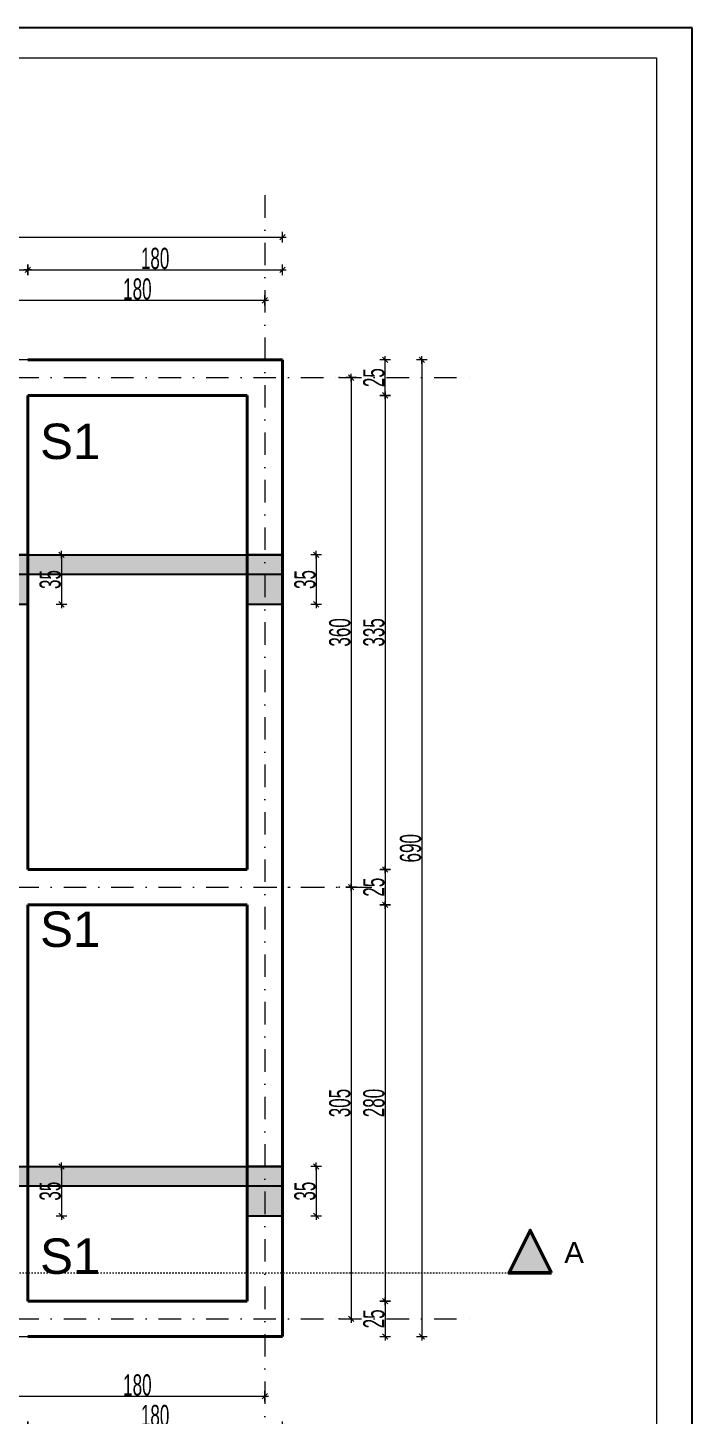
# Model space of a CAD drawing. Extents: x 1230 to 178568, y -18317 to 36108.
# Drawn here: x 97073 to 101769, y -13270 to -3467 of the extents above; entities that cross this region are included whole.
import ezdxf

# ---------------------------------------------------------------- set-up
doc = ezdxf.new("R2010")
doc.units = 0
doc.header["$LTSCALE"] = 5
doc.header["$MEASUREMENT"] = 0
for name, pattern in [('- Двойно прекъснати линии', [1093.611073, 529.166651, -211.666656, 141.111112, -211.666656]), ('- Прекъснати линия', [423.333333, 211.666667, -211.666667]), ('Dot & Dashed', [670.277762, 317.5, -176.388889, 0, -176.388874])]:
    doc.linetypes.add(name, pattern=pattern)
for name, color, linetype in [('1 _ Плочи - Основни.Structural - Bearing', 7, 'Continuous'), ('4 _ - Фрагмент - Чертежи.2D Elements', 7, 'Continuous'), ('6 _ - Конструктивни оси.Dimensioning', 7, 'Continuous'), ('7 _ - Основни елементи.2D Elements', 7, 'Continuous'), ('Marker - Section', 7, 'Continuous'), ('Structural - Bearing', 7, 'Continuous'), ('TEXT', 7, 'Continuous')]:
    doc.layers.add(name, color=color, linetype=linetype)
doc.layers.add('dimenzija', color=7, linetype='Continuous', lineweight=13)
doc.layers.add('OSKI', color=7, linetype='Continuous', lineweight=20, true_color=0x156a84)
doc.styles.add('GENERATED_STYLE_3', font='GOTHIC.TTF')
doc.styles.add('MACCSWISS', font='MCSWIS.TTF', dxfattribs={"height": 25})
doc.styles.add('PLATEIA', font='CGSAPPS.shx', dxfattribs={"width": 0.6})
doc.dimstyles.new('50', dxfattribs={"dimtxt": 150, "dimasz": 0.5, "dimexe": 0.18, "dimexo": 0.0625, "dimgap": 4, "dimtad": 1, "dimdec": 0, "dimlfac": 0.1, "dimzin": 12, "dimdsep": 46, "dimtxsty": 'PLATEIA', "dimblk": 'A$C321216CB', "dimcen": 0.09, "dimse1": 1, "dimse2": 1, "dimclrd": 256, "dimclrt": 256, "dimadec": 3, "dimazin": 0, "dimtfac": 1, "dimtdec": 0, "dimtix": 1, "dimtmove": 2, "dimatfit": 3, "dimldrblk": 'A$C321216CB', "dimfxl": 1, "dimtolj": 1, "dimtzin": 0, "dimlwd": -1, "dimarcsym": 0})

# ---------------------------------------------------------------- blocks, each defined once
blk = doc.blocks.new('A$C321216CB')
for p, q in [((-54, 0), (54, 0)), ((-38, -38), (38, 38)), ((0, -75), (0, 75))]:
    blk.add_line(p, q)
blk = doc.blocks.new('*D89')
at = {"layer": 'Defpoints', "color": 0, "ltscale": 50, "transparency": 16777216}
for p in [(97073.5, -5176.6), (96823.5, -5814.3), (97073.5, -5814.3)]:
    blk.add_point(p, dxfattribs=at)
at = {"layer": 'dimenzija', "ltscale": 50, "transparency": 16777216}
blk.add_line((96824, -5176.6), (97073, -5176.6), dxfattribs=at)
at = {"layer": 'dimenzija', "ltscale": 50, "transparency": 16777216, "xscale": 0.5, "yscale": 0.5, "zscale": 0.5, "rotation": 180}
blk.add_blockref('A$C321216CB', (96823.5, -5176.6), dxfattribs=at)
at = {"layer": 'dimenzija', "ltscale": 50, "transparency": 16777216, "xscale": 0.5, "yscale": 0.5, "zscale": 0.5}
blk.add_blockref('A$C321216CB', (97073.5, -5176.6), dxfattribs=at)
at = {"layer": 'dimenzija', "ltscale": 50, "transparency": 16777216, "insert": (96948.5, -5097.6), "char_height": 150, "attachment_point": 5, "style": 'PLATEIA'}
blk.add_mtext('\\A1;25', dxfattribs=at)
blk = doc.blocks.new('*D64')
at = {"layer": 'Defpoints', "color": 0, "ltscale": 50, "transparency": 16777216}
for p in [(98873.5, -4947.2), (85073.5, -5814.3), (98873.5, -5814.3)]:
    blk.add_point(p, dxfattribs=at)
at = {"layer": 'dimenzija', "ltscale": 50, "transparency": 16777216}
blk.add_line((85074, -4947.2), (98873, -4947.2), dxfattribs=at)
at = {"layer": 'dimenzija', "ltscale": 50, "transparency": 16777216, "xscale": 0.5, "yscale": 0.5, "zscale": 0.5, "rotation": 180}
blk.add_blockref('A$C321216CB', (85073.5, -4947.2), dxfattribs=at)
at = {"layer": 'dimenzija', "ltscale": 50, "transparency": 16777216, "xscale": 0.5, "yscale": 0.5, "zscale": 0.5}
blk.add_blockref('A$C321216CB', (98873.5, -4947.2), dxfattribs=at)
at = {"layer": 'dimenzija', "ltscale": 50, "transparency": 16777216, "insert": (91973.5, -4868.2), "char_height": 150, "attachment_point": 5, "style": 'PLATEIA'}
blk.add_mtext('\\A1;1380', dxfattribs=at)
blk = doc.blocks.new('*D74')
at = {"layer": 'Defpoints', "color": 0, "ltscale": 50, "transparency": 16777216}
for p in [(96823.5, -12714.3), (97073.5, -12714.3), (97073.5, -13352)]:
    blk.add_point(p, dxfattribs=at)
at = {"layer": 'dimenzija', "ltscale": 50, "transparency": 16777216}
blk.add_line((96824, -13352), (97073, -13352), dxfattribs=at)
at = {"layer": 'dimenzija', "ltscale": 50, "transparency": 16777216, "xscale": 0.5, "yscale": 0.5, "zscale": 0.5, "rotation": 180}
blk.add_blockref('A$C321216CB', (96823.5, -13352), dxfattribs=at)
at = {"layer": 'dimenzija', "ltscale": 50, "transparency": 16777216, "xscale": 0.5, "yscale": 0.5, "zscale": 0.5}
blk.add_blockref('A$C321216CB', (97073.5, -13352), dxfattribs=at)
at = {"layer": 'dimenzija', "ltscale": 50, "transparency": 16777216, "insert": (96948.5, -13273), "char_height": 150, "attachment_point": 5, "style": 'PLATEIA'}
blk.add_mtext('\\A1;25', dxfattribs=at)
blk = doc.blocks.new('*D75')
at = {"layer": 'Defpoints', "color": 0, "ltscale": 50, "transparency": 16777216}
for p in [(85073.5, -12714.3), (98873.5, -12714.3), (98873.5, -13581.5)]:
    blk.add_point(p, dxfattribs=at)
at = {"layer": 'dimenzija', "ltscale": 50, "transparency": 16777216}
blk.add_line((85074, -13581.5), (98873, -13581.5), dxfattribs=at)
at = {"layer": 'dimenzija', "ltscale": 50, "transparency": 16777216, "xscale": 0.5, "yscale": 0.5, "zscale": 0.5, "rotation": 180}
blk.add_blockref('A$C321216CB', (85073.5, -13581.5), dxfattribs=at)
at = {"layer": 'dimenzija', "ltscale": 50, "transparency": 16777216, "xscale": 0.5, "yscale": 0.5, "zscale": 0.5}
blk.add_blockref('A$C321216CB', (98873.5, -13581.5), dxfattribs=at)
at = {"layer": 'dimenzija', "ltscale": 50, "transparency": 16777216, "insert": (91973.5, -13502.5), "char_height": 150, "attachment_point": 5, "style": 'PLATEIA'}
blk.add_mtext('\\A1;1380', dxfattribs=at)
blk = doc.blocks.new('*D105')
at = {"layer": 'Defpoints', "color": 0, "ltscale": 50, "transparency": 16777216}
for p in [(97073.5, -7190.8), (97073.5, -7540.8), (97311.7, -7540.8)]:
    blk.add_point(p, dxfattribs=at)
at = {"layer": 'dimenzija', "ltscale": 50, "transparency": 16777216}
blk.add_line((97311.7, -7191.3), (97311.7, -7540.3), dxfattribs=at)
at = {"layer": 'dimenzija', "ltscale": 50, "transparency": 16777216, "xscale": 0.5, "yscale": 0.5, "zscale": 0.5}
for p, rotation in [((97311.7, -7190.8), 90), ((97311.7, -7540.8), 270)]:
    blk.add_blockref('A$C321216CB', p, dxfattribs=dict(at, rotation=rotation))
at = {"layer": 'dimenzija', "ltscale": 50, "transparency": 16777216, "insert": (97232.7, -7365.8), "char_height": 150, "attachment_point": 5, "rotation": 90, "style": 'PLATEIA'}
blk.add_mtext('\\A1;35', dxfattribs=at)
blk = doc.blocks.new('*D108')
at = {"layer": 'Defpoints', "color": 0, "ltscale": 50, "transparency": 16777216}
for p in [(97073.5, -11512.2), (97073.5, -11862.2), (97311.7, -11862.2)]:
    blk.add_point(p, dxfattribs=at)
at = {"layer": 'dimenzija', "ltscale": 50, "transparency": 16777216}
blk.add_line((97311.7, -11512.7), (97311.7, -11861.7), dxfattribs=at)
at = {"layer": 'dimenzija', "ltscale": 50, "transparency": 16777216, "xscale": 0.5, "yscale": 0.5, "zscale": 0.5}
for p, rotation in [((97311.7, -11512.2), 90), ((97311.7, -11862.2), 270)]:
    blk.add_blockref('A$C321216CB', p, dxfattribs=dict(at, rotation=rotation))
at = {"layer": 'dimenzija', "ltscale": 50, "transparency": 16777216, "insert": (97232.7, -11687.2), "char_height": 150, "attachment_point": 5, "rotation": 90, "style": 'PLATEIA'}
blk.add_mtext('\\A1;35', dxfattribs=at)
blk = doc.blocks.new('*D111')
at = {"layer": 'Defpoints', "color": 0, "ltscale": 50, "transparency": 16777216}
for p in [(98873.5, -5176.6), (97073.5, -5814.3), (98873.5, -5814.3)]:
    blk.add_point(p, dxfattribs=at)
at = {"layer": 'dimenzija', "ltscale": 50, "transparency": 16777216}
blk.add_line((97074, -5176.6), (98873, -5176.6), dxfattribs=at)
at = {"layer": 'dimenzija', "ltscale": 50, "transparency": 16777216, "xscale": 0.5, "yscale": 0.5, "zscale": 0.5, "rotation": 180}
blk.add_blockref('A$C321216CB', (97073.5, -5176.6), dxfattribs=at)
at = {"layer": 'dimenzija', "ltscale": 50, "transparency": 16777216, "xscale": 0.5, "yscale": 0.5, "zscale": 0.5}
blk.add_blockref('A$C321216CB', (98873.5, -5176.6), dxfattribs=at)
at = {"layer": 'dimenzija', "ltscale": 50, "transparency": 16777216, "insert": (97973.5, -5097.6), "char_height": 150, "attachment_point": 5, "style": 'PLATEIA'}
blk.add_mtext('\\A1;180', dxfattribs=at)
blk = doc.blocks.new('*D112')
at = {"layer": 'Defpoints', "color": 0, "ltscale": 50, "transparency": 16777216}
for p in [(97073.5, -12714.3), (98873.5, -12714.3), (98873.5, -13352)]:
    blk.add_point(p, dxfattribs=at)
at = {"layer": 'dimenzija', "ltscale": 50, "transparency": 16777216}
blk.add_line((97074, -13352), (98873, -13352), dxfattribs=at)
at = {"layer": 'dimenzija', "ltscale": 50, "transparency": 16777216, "xscale": 0.5, "yscale": 0.5, "zscale": 0.5, "rotation": 180}
blk.add_blockref('A$C321216CB', (97073.5, -13352), dxfattribs=at)
at = {"layer": 'dimenzija', "ltscale": 50, "transparency": 16777216, "xscale": 0.5, "yscale": 0.5, "zscale": 0.5}
blk.add_blockref('A$C321216CB', (98873.5, -13352), dxfattribs=at)
at = {"layer": 'dimenzija', "ltscale": 50, "transparency": 16777216, "insert": (97973.5, -13273), "char_height": 150, "attachment_point": 5, "style": 'PLATEIA'}
blk.add_mtext('\\A1;180', dxfattribs=at)
blk = doc.blocks.new('*D113')
at = {"layer": 'Defpoints', "color": 0, "ltscale": 50, "transparency": 16777216}
for p in [(99598.9, -5939.3), (99358.2, -9539.3), (99598.9, -9539.3)]:
    blk.add_point(p, dxfattribs=at)
at = {"layer": 'dimenzija', "ltscale": 50, "transparency": 16777216}
blk.add_line((99358.2, -5939.8), (99358.2, -9538.8), dxfattribs=at)
at = {"layer": 'dimenzija', "ltscale": 50, "transparency": 16777216, "xscale": 0.5, "yscale": 0.5, "zscale": 0.5}
for p, rotation in [((99358.2, -5939.3), 90), ((99358.2, -9539.3), 270)]:
    blk.add_blockref('A$C321216CB', p, dxfattribs=dict(at, rotation=rotation))
at = {"layer": 'dimenzija', "ltscale": 50, "transparency": 16777216, "insert": (99279.2, -7739.3), "char_height": 150, "attachment_point": 5, "rotation": 90, "style": 'PLATEIA'}
blk.add_mtext('\\A1;360', dxfattribs=at)
blk = doc.blocks.new('*D114')
at = {"layer": 'Defpoints', "color": 0, "ltscale": 50, "transparency": 16777216}
for p in [(98873.5, -6064.3), (98873.5, -9414.3), (99598.9, -9414.3)]:
    blk.add_point(p, dxfattribs=at)
at = {"layer": 'dimenzija', "ltscale": 50, "transparency": 16777216}
blk.add_line((99598.9, -6064.8), (99598.9, -9413.8), dxfattribs=at)
at = {"layer": 'dimenzija', "ltscale": 50, "transparency": 16777216, "xscale": 0.5, "yscale": 0.5, "zscale": 0.5}
for p, rotation in [((99598.9, -6064.3), 90), ((99598.9, -9414.3), 270)]:
    blk.add_blockref('A$C321216CB', p, dxfattribs=dict(at, rotation=rotation))
at = {"layer": 'dimenzija', "ltscale": 50, "transparency": 16777216, "insert": (99519.9, -7739.3), "char_height": 150, "attachment_point": 5, "rotation": 90, "style": 'PLATEIA'}
blk.add_mtext('\\A1;335', dxfattribs=at)
blk = doc.blocks.new('*D115')
at = {"layer": 'Defpoints', "color": 0, "ltscale": 50, "transparency": 16777216}
for p in [(98873.5, -9414.3), (98873.5, -9664.3), (99598.9, -9664.3)]:
    blk.add_point(p, dxfattribs=at)
at = {"layer": 'dimenzija', "ltscale": 50, "transparency": 16777216}
blk.add_line((99598.9, -9414.8), (99598.9, -9663.8), dxfattribs=at)
at = {"layer": 'dimenzija', "ltscale": 50, "transparency": 16777216, "xscale": 0.5, "yscale": 0.5, "zscale": 0.5}
for p, rotation in [((99598.9, -9414.3), 90), ((99598.9, -9664.3), 270)]:
    blk.add_blockref('A$C321216CB', p, dxfattribs=dict(at, rotation=rotation))
at = {"layer": 'dimenzija', "ltscale": 50, "transparency": 16777216, "insert": (99519.9, -9539.3), "char_height": 150, "attachment_point": 5, "rotation": 90, "style": 'PLATEIA'}
blk.add_mtext('\\A1;25', dxfattribs=at)
blk = doc.blocks.new('*D116')
at = {"layer": 'Defpoints', "color": 0, "ltscale": 50, "transparency": 16777216}
for p in [(98873.5, -9664.3), (98873.5, -12464.3), (99598.9, -12464.3)]:
    blk.add_point(p, dxfattribs=at)
at = {"layer": 'dimenzija', "ltscale": 50, "transparency": 16777216}
blk.add_line((99598.9, -9664.8), (99598.9, -12463.8), dxfattribs=at)
at = {"layer": 'dimenzija', "ltscale": 50, "transparency": 16777216, "xscale": 0.5, "yscale": 0.5, "zscale": 0.5}
for p, rotation in [((99598.9, -9664.3), 90), ((99598.9, -12464.3), 270)]:
    blk.add_blockref('A$C321216CB', p, dxfattribs=dict(at, rotation=rotation))
at = {"layer": 'dimenzija', "ltscale": 50, "transparency": 16777216, "insert": (99519.9, -11064.3), "char_height": 150, "attachment_point": 5, "rotation": 90, "style": 'PLATEIA'}
blk.add_mtext('\\A1;280', dxfattribs=at)
blk = doc.blocks.new('*D117')
at = {"layer": 'Defpoints', "color": 0, "ltscale": 50, "transparency": 16777216}
for p in [(98873.5, -12464.3), (98873.5, -12714.3), (99598.9, -12714.3)]:
    blk.add_point(p, dxfattribs=at)
at = {"layer": 'dimenzija', "ltscale": 50, "transparency": 16777216}
blk.add_line((99598.9, -12464.8), (99598.9, -12713.8), dxfattribs=at)
at = {"layer": 'dimenzija', "ltscale": 50, "transparency": 16777216, "xscale": 0.5, "yscale": 0.5, "zscale": 0.5}
for p, rotation in [((99598.9, -12464.3), 90), ((99598.9, -12714.3), 270)]:
    blk.add_blockref('A$C321216CB', p, dxfattribs=dict(at, rotation=rotation))
at = {"layer": 'dimenzija', "ltscale": 50, "transparency": 16777216, "insert": (99519.9, -12589.3), "char_height": 150, "attachment_point": 5, "rotation": 90, "style": 'PLATEIA'}
blk.add_mtext('\\A1;25', dxfattribs=at)
blk = doc.blocks.new('*D118')
at = {"layer": 'Defpoints', "color": 0, "ltscale": 50, "transparency": 16777216}
for p in [(98873.5, -5814.3), (98873.5, -12714.3), (99858.2, -12714.3)]:
    blk.add_point(p, dxfattribs=at)
at = {"layer": 'dimenzija', "ltscale": 50, "transparency": 16777216}
blk.add_line((99858.2, -5814.8), (99858.2, -12713.8), dxfattribs=at)
at = {"layer": 'dimenzija', "ltscale": 50, "transparency": 16777216, "xscale": 0.5, "yscale": 0.5, "zscale": 0.5}
for p, rotation in [((99858.2, -5814.3), 90), ((99858.2, -12714.3), 270)]:
    blk.add_blockref('A$C321216CB', p, dxfattribs=dict(at, rotation=rotation))
at = {"layer": 'dimenzija', "ltscale": 50, "transparency": 16777216, "insert": (99779.2, -9264.3), "char_height": 150, "attachment_point": 5, "rotation": 90, "style": 'PLATEIA'}
blk.add_mtext('\\A1;690', dxfattribs=at)
blk = doc.blocks.new('*D119')
at = {"layer": 'Defpoints', "color": 0, "ltscale": 50, "transparency": 16777216}
for p in [(99598.9, -9539.3), (99120.3, -12589.3), (99358.2, -12589.3)]:
    blk.add_point(p, dxfattribs=at)
at = {"layer": 'dimenzija', "ltscale": 50, "transparency": 16777216}
blk.add_line((99358.2, -9539.8), (99358.2, -12588.8), dxfattribs=at)
at = {"layer": 'dimenzija', "ltscale": 50, "transparency": 16777216, "xscale": 0.5, "yscale": 0.5, "zscale": 0.5}
for p, rotation in [((99358.2, -9539.3), 90), ((99358.2, -12589.3), 270)]:
    blk.add_blockref('A$C321216CB', p, dxfattribs=dict(at, rotation=rotation))
at = {"layer": 'dimenzija', "ltscale": 50, "transparency": 16777216, "insert": (99279.2, -11064.3), "char_height": 150, "attachment_point": 5, "rotation": 90, "style": 'PLATEIA'}
blk.add_mtext('\\A1;305', dxfattribs=at)
blk = doc.blocks.new('*D120')
at = {"layer": 'Defpoints', "color": 0, "ltscale": 50, "transparency": 16777216}
for p in [(98713.5, -5814.3), (99598.9, -5814.3), (98873.5, -6064.3)]:
    blk.add_point(p, dxfattribs=at)
at = {"layer": 'dimenzija', "ltscale": 50, "transparency": 16777216}
blk.add_line((99598.9, -6063.8), (99598.9, -5814.8), dxfattribs=at)
at = {"layer": 'dimenzija', "ltscale": 50, "transparency": 16777216, "xscale": 0.5, "yscale": 0.5, "zscale": 0.5}
for p, rotation in [((99598.9, -5814.3), 90), ((99598.9, -6064.3), 270)]:
    blk.add_blockref('A$C321216CB', p, dxfattribs=dict(at, rotation=rotation))
at = {"layer": 'dimenzija', "ltscale": 50, "transparency": 16777216, "insert": (99519.9, -5939.3), "char_height": 150, "attachment_point": 5, "rotation": 90, "style": 'PLATEIA'}
blk.add_mtext('\\A1;25', dxfattribs=at)
blk = doc.blocks.new('*D121')
at = {"layer": 'Defpoints', "color": 0, "ltscale": 50, "transparency": 16777216}
for p in [(98748.1, -5392.9), (98748.1, -5620.7), (96948.5, -5814.3)]:
    blk.add_point(p, dxfattribs=at)
at = {"layer": 'dimenzija', "ltscale": 50, "transparency": 16777216}
blk.add_line((96949, -5392.9), (98747.6, -5392.9), dxfattribs=at)
at = {"layer": 'dimenzija', "ltscale": 50, "transparency": 16777216, "xscale": 0.5, "yscale": 0.5, "zscale": 0.5, "rotation": 180}
blk.add_blockref('A$C321216CB', (96948.5, -5392.9), dxfattribs=at)
at = {"layer": 'dimenzija', "ltscale": 50, "transparency": 16777216, "xscale": 0.5, "yscale": 0.5, "zscale": 0.5}
blk.add_blockref('A$C321216CB', (98748.1, -5392.9), dxfattribs=at)
at = {"layer": 'dimenzija', "ltscale": 50, "transparency": 16777216, "insert": (97848.3, -5313.9), "char_height": 150, "attachment_point": 5, "style": 'PLATEIA'}
blk.add_mtext('\\A1;180', dxfattribs=at)
blk = doc.blocks.new('*D122')
at = {"layer": 'Defpoints', "color": 0, "ltscale": 50, "transparency": 16777216}
for p in [(96948.5, -12714.3), (98748.1, -12850.2), (98748.1, -13135.8)]:
    blk.add_point(p, dxfattribs=at)
at = {"layer": 'dimenzija', "ltscale": 50, "transparency": 16777216}
blk.add_line((96949, -13135.8), (98747.6, -13135.8), dxfattribs=at)
at = {"layer": 'dimenzija', "ltscale": 50, "transparency": 16777216, "xscale": 0.5, "yscale": 0.5, "zscale": 0.5, "rotation": 180}
blk.add_blockref('A$C321216CB', (96948.5, -13135.8), dxfattribs=at)
at = {"layer": 'dimenzija', "ltscale": 50, "transparency": 16777216, "xscale": 0.5, "yscale": 0.5, "zscale": 0.5}
blk.add_blockref('A$C321216CB', (98748.1, -13135.8), dxfattribs=at)
at = {"layer": 'dimenzija', "ltscale": 50, "transparency": 16777216, "insert": (97848.3, -13056.8), "char_height": 150, "attachment_point": 5, "style": 'PLATEIA'}
blk.add_mtext('\\A1;180', dxfattribs=at)
blk = doc.blocks.new('*D210')
at = {"layer": 'Defpoints', "color": 0, "ltscale": 50, "transparency": 16777216}
for p in [(98873.5, -7190.8), (98873.5, -7540.8), (99111.7, -7540.8)]:
    blk.add_point(p, dxfattribs=at)
at = {"layer": 'dimenzija', "ltscale": 50, "transparency": 16777216}
blk.add_line((99111.7, -7191.3), (99111.7, -7540.3), dxfattribs=at)
at = {"layer": 'dimenzija', "ltscale": 50, "transparency": 16777216, "xscale": 0.5, "yscale": 0.5, "zscale": 0.5}
for p, rotation in [((99111.7, -7190.8), 90), ((99111.7, -7540.8), 270)]:
    blk.add_blockref('A$C321216CB', p, dxfattribs=dict(at, rotation=rotation))
at = {"layer": 'dimenzija', "ltscale": 50, "transparency": 16777216, "insert": (99032.7, -7365.8), "char_height": 150, "attachment_point": 5, "rotation": 90, "style": 'PLATEIA'}
blk.add_mtext('\\A1;35', dxfattribs=at)
blk = doc.blocks.new('*D211')
at = {"layer": 'Defpoints', "color": 0, "ltscale": 50, "transparency": 16777216}
for p in [(98873.5, -11512.2), (98873.5, -11862.2), (99111.7, -11862.2)]:
    blk.add_point(p, dxfattribs=at)
at = {"layer": 'dimenzija', "ltscale": 50, "transparency": 16777216}
blk.add_line((99111.7, -11512.7), (99111.7, -11861.7), dxfattribs=at)
at = {"layer": 'dimenzija', "ltscale": 50, "transparency": 16777216, "xscale": 0.5, "yscale": 0.5, "zscale": 0.5}
for p, rotation in [((99111.7, -11512.2), 90), ((99111.7, -11862.2), 270)]:
    blk.add_blockref('A$C321216CB', p, dxfattribs=dict(at, rotation=rotation))
at = {"layer": 'dimenzija', "ltscale": 50, "transparency": 16777216, "insert": (99032.7, -11687.2), "char_height": 150, "attachment_point": 5, "rotation": 90, "style": 'PLATEIA'}
blk.add_mtext('\\A1;35', dxfattribs=at)

msp = doc.modelspace()

# ---------------------------------------------------------------- hatches: boundary and pattern name
at = {"true_color": 0x0000bd}
h = msp.add_hatch(color=172, dxfattribs=at)
h.dxf.hatch_style = 1
h.paths.add_polyline_path([(93273.5, -7330.8), (92999, -7330.8)], flags=16)
h.paths.add_polyline_path([(93273.5, -7330.8), (92999, -7330.8)], flags=17)
h.paths.add_polyline_path([(98873.5, -7330.8), (98873.5, -7190.8), (85073.5, -7190.8), (85073.5, -7330.8)])
h = msp.add_hatch(color=172, dxfattribs=at)
h.dxf.hatch_style = 1
h.paths.add_polyline_path([(96823.5, -7540.8), (96948.5, -7540.8), (96948.5, -7190.8), (96823.5, -7190.8)])
h.paths.add_polyline_path([(97073.5, -7190.8), (96948.5, -7190.8), (96948.5, -7540.8), (97073.5, -7540.8)])
h = msp.add_hatch(color=172, dxfattribs=at)
h.dxf.hatch_style = 1
h.paths.add_polyline_path([(98623.5, -7540.8), (98748.5, -7540.8), (98748.5, -7190.8), (98623.5, -7190.8)])
h.paths.add_polyline_path([(98873.5, -7190.8), (98748.5, -7190.8), (98748.5, -7540.8), (98873.5, -7540.8)])
h = msp.add_hatch(color=172, dxfattribs=at)
h.dxf.hatch_style = 1
h.paths.add_polyline_path([(93273.5, -11652.2), (92999, -11652.2)], flags=16)
h.paths.add_polyline_path([(93273.5, -11652.2), (92999, -11652.2)], flags=17)
h.paths.add_polyline_path([(98873.5, -11652.2), (98873.5, -11512.2), (88149.6, -11512.2), (88149.6, -11652.2)])
h = msp.add_hatch(color=172, dxfattribs=at)
h.dxf.hatch_style = 1
h.paths.add_polyline_path([(98623.5, -11862.2), (98748.5, -11862.2), (98748.5, -11512.2), (98623.5, -11512.2)])
h.paths.add_polyline_path([(98873.5, -11512.2), (98748.5, -11512.2), (98748.5, -11862.2), (98873.5, -11862.2)])
at = {"layer": 'Marker - Section', "linetype": 'Continuous', "lineweight": 50}
msp.add_hatch(color=256, dxfattribs=at).paths.add_polyline_path([(100774.4, -12264.3), (100624.4, -11964.3), (100474.4, -12264.3)])

# ---------------------------------------------------------------- linework, layer by layer
at = {"color": 172, "true_color": 0x0000bd}
for points in [[(85073.5, -7330.8), (85073.5, -7190.8), (98873.5, -7190.8), (98873.5, -7330.8)], [(96823.5, -7190.8), (96823.5, -7540.8), (97073.5, -7540.8), (97073.5, -7190.8)], [(98623.5, -7190.8), (98623.5, -7540.8), (98873.5, -7540.8), (98873.5, -7190.8)], [(88149.6, -11652.2), (88149.6, -11512.2), (98873.5, -11512.2), (98873.5, -11652.2)], [(98623.5, -11512.2), (98623.5, -11862.2), (98873.5, -11862.2), (98873.5, -11512.2)]]:
    msp.add_lwpolyline(points, close=True, dxfattribs=at)
at = {"layer": '1 _ Плочи - Основни.Structural - Bearing', "linetype": 'Continuous', "lineweight": 20, "ltscale": 0.01, "flags": 128}
msp.add_lwpolyline([(97073.5, -12714.3), (98873.5, -12714.3), (98873.5, -5814.3), (97073.5, -5814.3), (85073.5, -5814.3), (85073.5, -12714.3)], close=True, dxfattribs=at)
at = {"layer": '4 _ - Фрагмент - Чертежи.2D Elements', "linetype": 'Continuous', "lineweight": 25, "ltscale": 0.01}
for points in [[(80769.2, -18317.1), (101769.2, -18317.1), (101769.2, -3467.1)], [(101769.2, -3467.1), (80769.2, -3467.1)]]:
    msp.add_lwpolyline(points, dxfattribs=at)
at = {"layer": '6 _ - Конструктивни оси.Dimensioning', "linetype": '- Двойно прекъснати линии', "lineweight": 13, "ltscale": 0.01}
for p in [(99274.2, -5939.3), (99274.2, -5939.3), (99358.2, -5939.3), (99358.2, -5939.3), (99274.2, -9539.3), (99274.2, -9539.3), (99358.2, -9539.3), (99358.2, -9539.3), (99274.2, -12589.3), (99274.2, -12589.3), (99358.2, -12589.3), (99358.2, -12589.3)]:
    msp.add_point(p, dxfattribs=at)
at = {"layer": '7 _ - Основни елементи.2D Elements', "linetype": 'Continuous', "lineweight": 20, "ltscale": 0.2, "flags": 128}
msp.add_lwpolyline([(82019.2, -3679), (101516.5, -3679), (101516.5, -18101.5), (82019.2, -18101.5)], close=True, dxfattribs=at)
at = {"layer": 'Marker - Section', "linetype": '- Прекъснати линия', "lineweight": 20, "ltscale": 0.01}
msp.add_line((83150.9, -12264.3), (100474.4, -12264.3), dxfattribs=at)
at = {"layer": 'Marker - Section', "linetype": 'Continuous', "lineweight": 50, "ltscale": 0.01, "flags": 128}
msp.add_lwpolyline([(100774.4, -12264.3), (100474.4, -12264.3), (100624.4, -11964.3)], close=True, dxfattribs=at)
at = {"layer": 'OSKI', "linetype": 'Dot & Dashed', "ltscale": 0.1}
for p, q in [((98748.1, -4650.5), (98748.1, -14038.6)), ((84588.7, -5939.3), (99274.2, -5939.3)), ((99274.2, -5939.3), (100274.2, -5939.3)), ((84588.7, -9539.3), (99274.2, -9539.3)), ((98675.5, -9539.3), (99675.5, -9539.3)), ((84588.7, -12589.3), (99274.2, -12589.3)), ((99274.2, -12589.3), (100274.2, -12589.3))]:
    msp.add_line(p, q, dxfattribs=at)
at = {"layer": 'Structural - Bearing', "linetype": 'Continuous', "lineweight": 40, "ltscale": 0.01}
for p, q in [((98873.5, -5814.3), (98873.5, -6064.3)), ((98873.5, -9414.3), (98873.5, -9664.3)), ((98873.5, -12464.3), (98873.5, -12714.3))]:
    msp.add_line(p, q, dxfattribs=at)
at = {"layer": 'Structural - Bearing', "linetype": 'Continuous', "lineweight": 20, "ltscale": 0.01, "flags": 128}
for points in [[(98713.5, -5814.3), (97073.5, -5814.3)], [(98873.5, -5814.3), (98713.5, -5814.3)], [(98873.5, -12714.3), (98873.5, -5814.3)], [(97073.5, -12714.3), (98713.5, -12714.3)], [(98873.5, -12714.3), (98713.5, -12714.3)]]:
    msp.add_lwpolyline(points, dxfattribs=at)
at = {"layer": 'Structural - Bearing', "linetype": 'Continuous', "lineweight": 40, "ltscale": 0.01, "flags": 128}
for points in [[(98873.5, -5814.3), (97073.5, -5814.3)], [(97073.5, -7502.9), (97073.5, -6064.3)], [(97073.5, -6064.3), (98623.5, -6064.3)], [(98623.5, -9414.3), (98623.5, -6064.3)], [(98873.5, -9414.3), (98873.5, -6064.3)], [(97073.5, -9414.3), (97073.5, -6735.5)], [(98623.5, -9414.3), (97073.5, -9414.3)], [(97073.5, -12464.3), (97073.5, -9664.3)], [(97073.5, -9664.3), (98623.5, -9664.3)], [(98623.5, -12464.3), (98623.5, -9664.3)], [(98873.5, -12464.3), (98873.5, -9664.3)], [(97073.5, -12464.3), (97073.5, -10024.3)], [(98623.5, -12464.3), (97073.5, -12464.3)], [(97073.5, -12714.3), (98873.5, -12714.3)]]:
    msp.add_lwpolyline(points, dxfattribs=at)

# ---------------------------------------------------------------- texts
at = {"layer": 'Marker - Section', "linetype": 'Continuous', "lineweight": 50, "insert": (100864.4, -12195.7), "char_height": 150, "attachment_point": 7, "style": 'GENERATED_STYLE_3'}
msp.add_mtext('\\A1;{\\pql;\\pt0;\\fArial|b0|i0|c0|p34;А}', dxfattribs=at)
at = {"layer": 'TEXT', "color": 1, "char_height": 250, "width": 187.5, "attachment_point": 1, "style": 'MACCSWISS'}
for insert in [(97160.5, -6264.1), (97160.5, -9711.4), (97160.5, -12021.1)]:
    msp.add_mtext('\\pxt0;{\\fArial|b0|i0|c0|p34;S1}', dxfattribs=dict(at, insert=insert))

# ---------------------------------------------------------------- dimensions: what is measured, and where the dimension line sits
at = {"layer": 'dimenzija', "ltscale": 50}
for base, p1, p2, picture, middle in [((98873.5, -4947.2), (85073.5, -5814.3), (98873.5, -5814.3), '*D64', (91973.5, -4868.2)), ((97073.5, -5176.6), (96823.5, -5814.3), (97073.5, -5814.3), '*D89', (96948.5, -5097.6)), ((98873.5, -5176.6), (97073.5, -5814.3), (98873.5, -5814.3), '*D111', (97973.5, -5097.6)), ((98748.1, -5392.9), (96948.5, -5814.3), (98748.1, -5620.7), '*D121', (97848.3, -5313.9)), ((98873.5, -13581.5), (85073.5, -12714.3), (98873.5, -12714.3), '*D75', (91973.5, -13502.5)), ((97073.5, -13352), (96823.5, -12714.3), (97073.5, -12714.3), '*D74', (96948.5, -13273)), ((98748.1, -13135.8), (96948.5, -12714.3), (98748.1, -12850.2), '*D122', (97848.3, -13056.8)), ((98873.5, -13352), (97073.5, -12714.3), (98873.5, -12714.3), '*D112', (97973.5, -13273))]:
    dim = msp.add_linear_dim(base=base, p1=p1, p2=p2, dimstyle='50', dxfattribs=at)
    dim.commit()
    dim.dimension.update_dxf_attribs({"geometry": picture, "text_midpoint": middle})
for base, p1, p2, angle, picture, middle in [((99598.9, -5814.3), (98873.5, -6064.3), (98713.5, -5814.3), 90, '*D120', (99519.9, -5939.3)), ((99858.2, -12714.3), (98873.5, -5814.3), (98873.5, -12714.3), 90, '*D118', (99779.2, -9264.3)), ((99358.2, -9539.3), (99598.9, -5939.3), (99598.9, -9539.3), 90, '*D113', (99279.2, -7739.3)), ((99598.9, -9414.3), (98873.5, -6064.3), (98873.5, -9414.3), 90, '*D114', (99519.9, -7739.3)), ((97311.7, -7540.8), (97073.5, -7190.8), (97073.5, -7540.8), 270, '*D105', (97232.7, -7365.8)), ((99111.7, -7540.8), (98873.5, -7190.8), (98873.5, -7540.8), 270, '*D210', (99032.7, -7365.8)), ((99598.9, -9664.3), (98873.5, -9414.3), (98873.5, -9664.3), 90, '*D115', (99519.9, -9539.3)), ((99358.2, -12589.3), (99598.9, -9539.3), (99120.3, -12589.3), 90, '*D119', (99279.2, -11064.3)), ((99598.9, -12464.3), (98873.5, -9664.3), (98873.5, -12464.3), 90, '*D116', (99519.9, -11064.3)), ((97311.7, -11862.2), (97073.5, -11512.2), (97073.5, -11862.2), 270, '*D108', (97232.7, -11687.2)), ((99111.7, -11862.2), (98873.5, -11512.2), (98873.5, -11862.2), 270, '*D211', (99032.7, -11687.2)), ((99598.9, -12714.3), (98873.5, -12464.3), (98873.5, -12714.3), 90, '*D117', (99519.9, -12589.3))]:
    dim = msp.add_linear_dim(base=base, p1=p1, p2=p2, angle=angle, dimstyle='50', dxfattribs=at)
    dim.commit()
    dim.dimension.update_dxf_attribs({"geometry": picture, "text_midpoint": middle})

doc.saveas('drawing.dxf')
